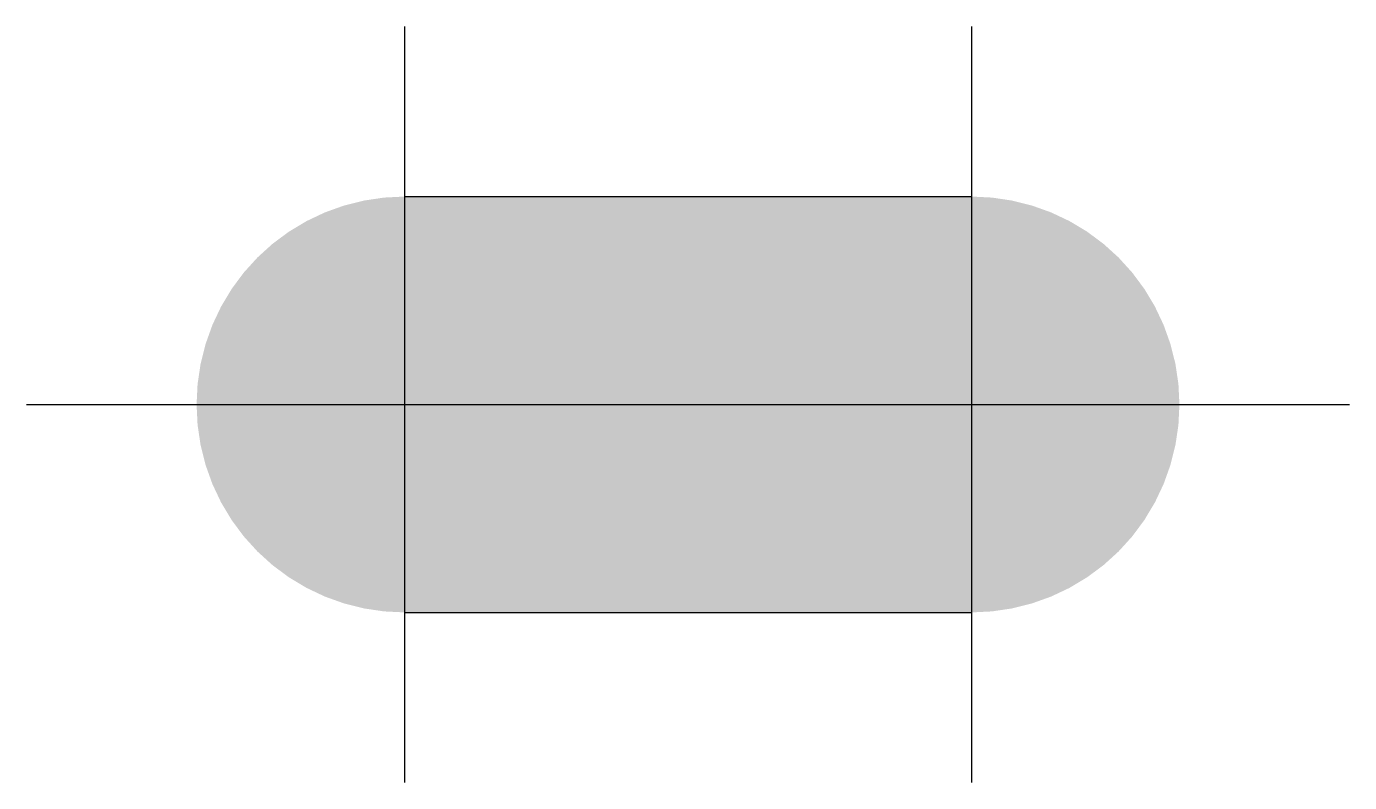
# Model space of a CAD drawing. Extents: x -24.9 to 45.1, y -9 to 31.
import ezdxf

# ---------------------------------------------------------------- set-up
doc = ezdxf.new("R2010")
doc.units = 0
doc.header["$LTSCALE"] = 10
doc.layers.get('0').update_dxf_attribs({"linetype": 'CONTINUOUS'})

msp = doc.modelspace()

# ---------------------------------------------------------------- linework, layer by layer
at = {"color": 7}
for p, q in [((-4.852, 30.992), (-4.852, -9.008)), ((25.148, 30.992), (25.148, -9.008)), ((-24.852, 10.992), (45.148, 10.992)), ((-4.852, -0.008), (25.148, -0.008))]:
    msp.add_line(p, q, dxfattribs=at)
at = {"color": 1}
msp.add_line((-4.852, 21.992), (25.148, 21.992), dxfattribs=at)
at = {"color": 1, "const_width": 11}
for points in [[(-10.352, 10.992, 1), (0.648, 10.992, 1)], [(19.648, 10.992, 1), (30.648, 10.992, 1)]]:
    msp.add_lwpolyline(points, format="xyb", close=True, dxfattribs=at)
at = {"color": 1}
msp.add_solid([(-4.852, -0.008), (25.148, -0.008), (-4.852, 21.992), (25.148, 21.992)], dxfattribs=at)

doc.saveas('drawing.dxf')
